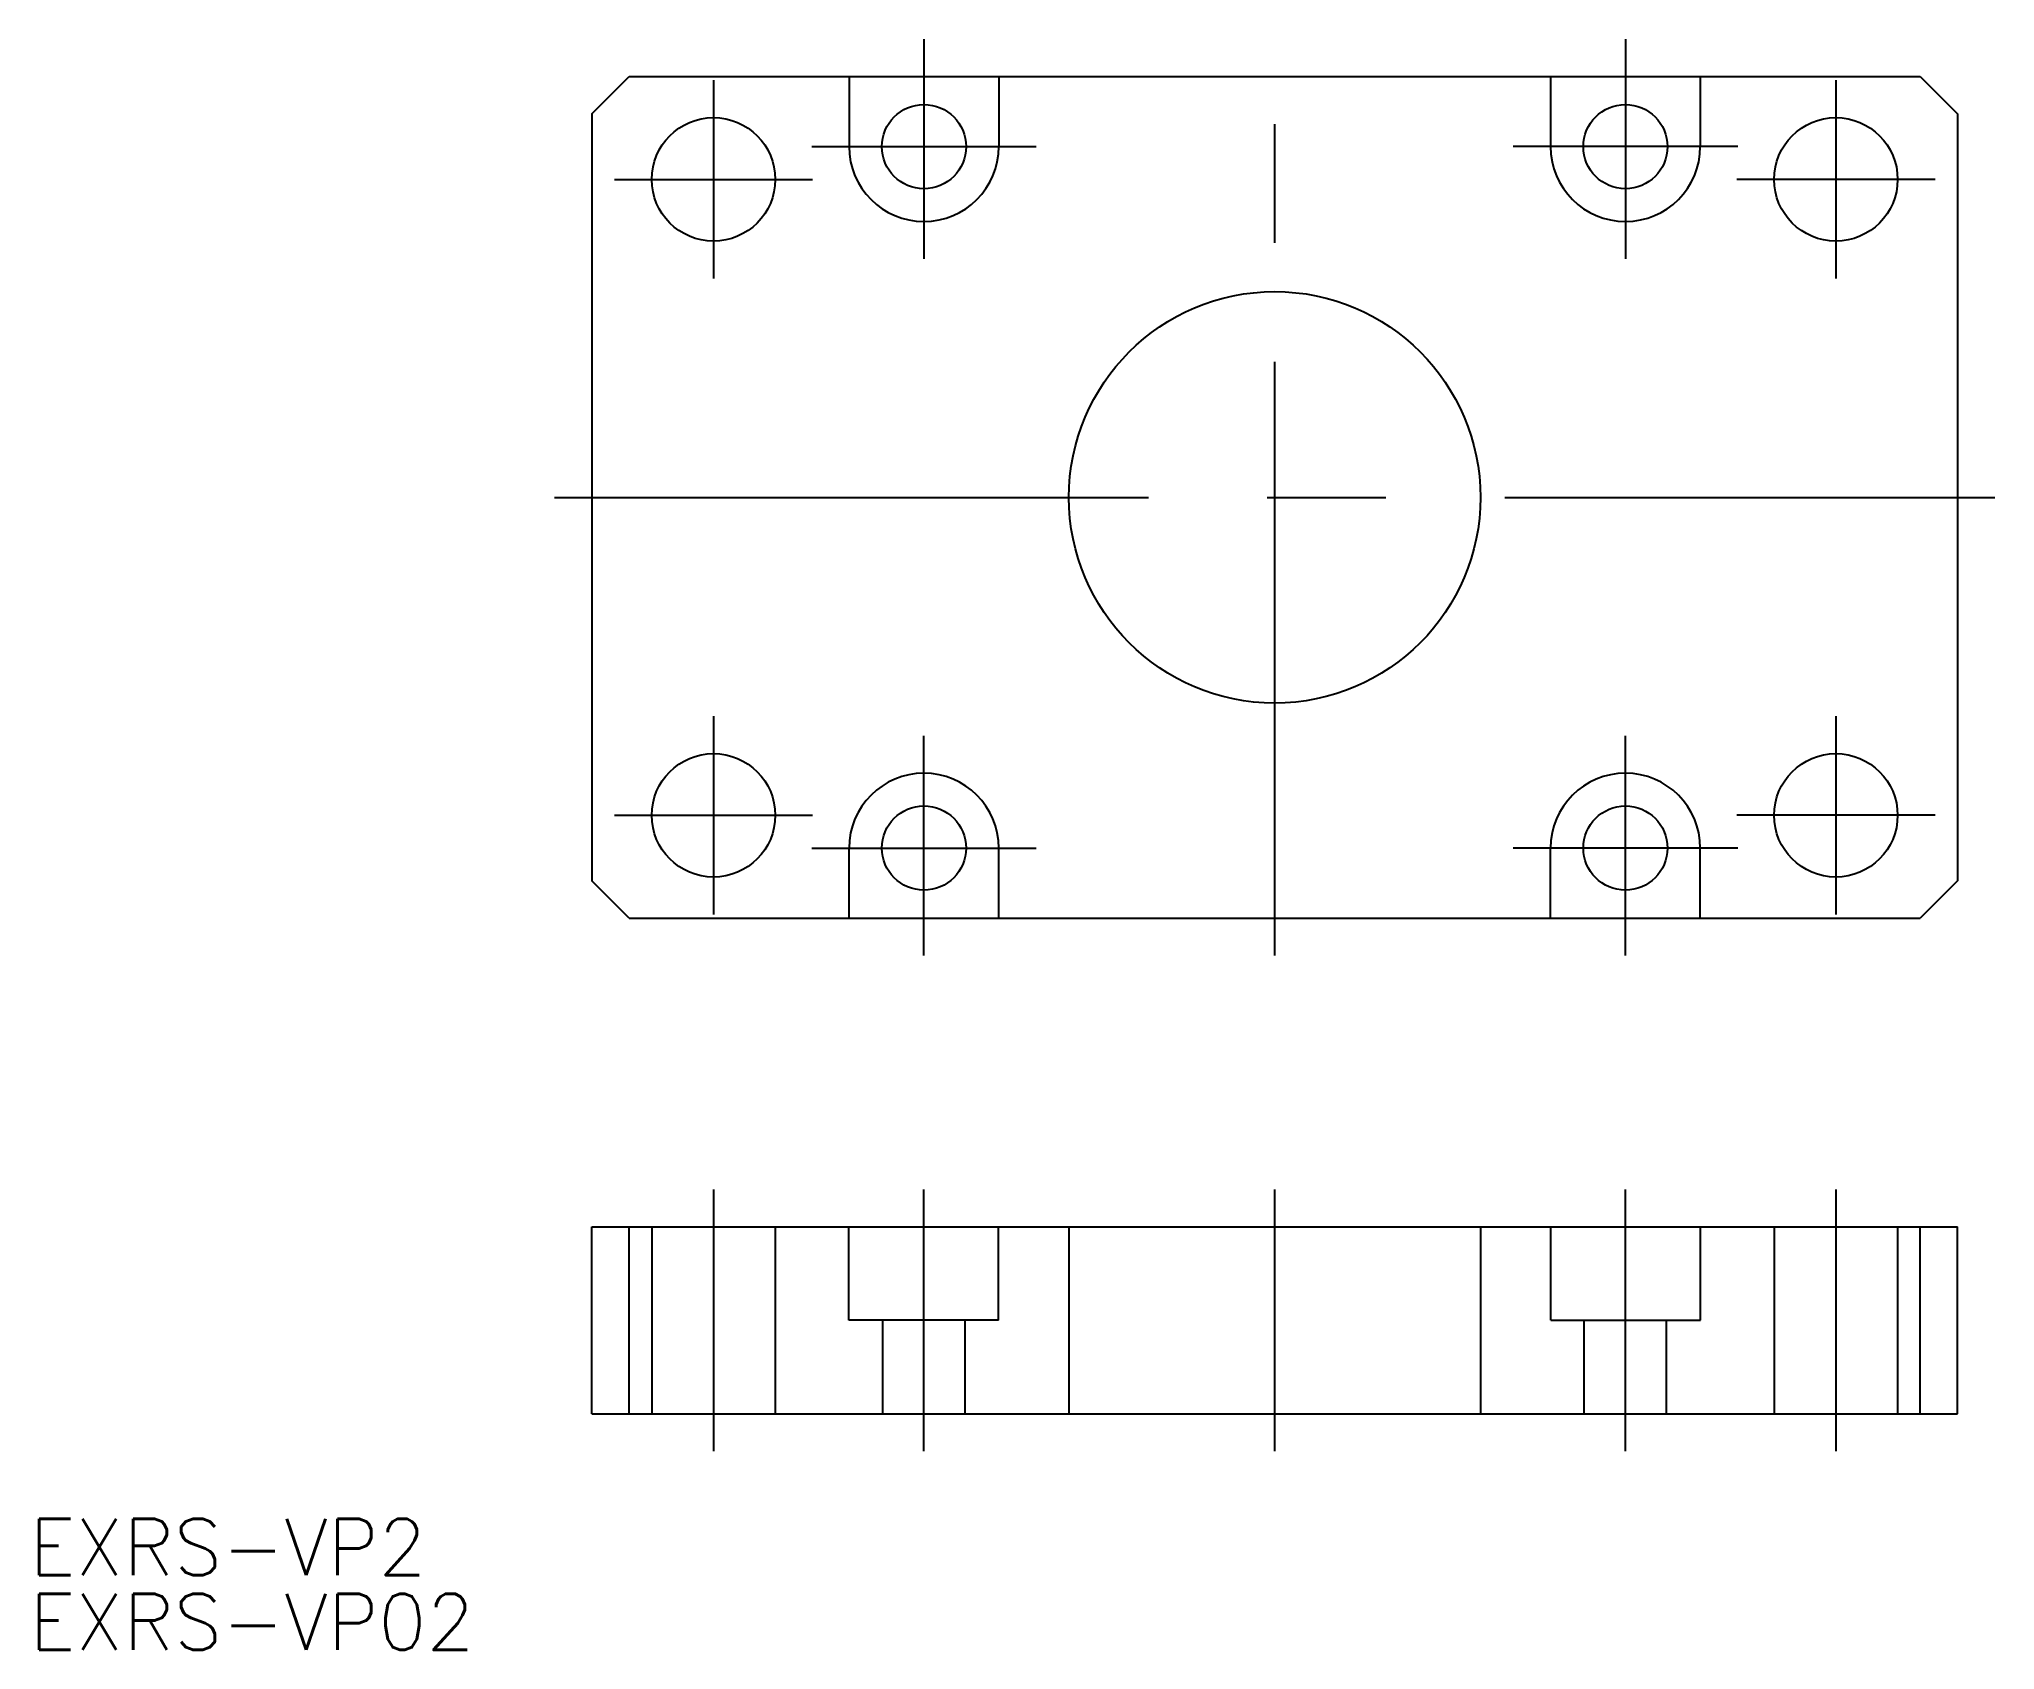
# Model space of a CAD drawing. Extents: x -66 to 39, y -62 to 24.
import ezdxf

# ---------------------------------------------------------------- set-up
doc = ezdxf.new("R2010")
doc.units = 0
doc.linetypes.add('CENTER', pattern=[50.8, 31.75, -6.35, 6.35, -6.35])
doc.linetypes.add('DASHED', pattern=[19.05, 12.7, -6.35])
doc.layers.get('0').update_dxf_attribs({"linetype": 'CONTINUOUS'})
doc.layers.add('CENTER', color=1, linetype='CONTINUOUS')
doc.styles.get("Standard").update_dxf_attribs({"font": 'txt.shx', "height": 3, "bigfont": 'bigfont.shx'})

msp = doc.modelspace()

# ---------------------------------------------------------------- linework, layer by layer
at = {"color": 7, "linetype": 'CONTINUOUS'}
for p, q in [((-36.5, 20.5), (-34.5, 22.5)), ((-34.5, 22.5), (34.5, 22.5)), ((-22.75, 22.5), (-22.75, 18.75)), ((-14.75, 22.5), (-14.75, 18.75)), ((14.75, 22.5), (14.75, 18.75)), ((22.75, 22.5), (22.75, 18.75)), ((34.5, 22.5), (36.5, 20.5)), ((-36.5, 20.5), (-36.5, -20.5)), ((36.5, 20.5), (36.5, -20.5)), ((-22.75, -22.5), (-22.75, -18.75)), ((-14.75, -22.5), (-14.75, -18.75)), ((14.75, -22.5), (14.75, -18.75)), ((22.75, -22.5), (22.75, -18.75)), ((-34.5, -22.5), (-36.5, -20.5)), ((36.5, -20.5), (34.5, -22.5)), ((-34.5, -22.5), (34.5, -22.5)), ((-36.5, -39), (36.5, -39)), ((-36.5, -49), (-36.5, -39)), ((-34.5, -49), (-34.5, -39)), ((-22.76, -44), (-22.76, -39)), ((-14.76, -44), (-14.76, -39)), ((14.76, -44), (14.76, -39)), ((22.76, -44), (22.76, -39)), ((34.5, -49), (34.5, -39)), ((36.5, -49), (36.5, -39)), ((-14.76, -44), (-22.76, -44)), ((14.76, -44), (22.76, -44)), ((-36.5, -49), (36.5, -49))]:
    msp.add_line(p, q, dxfattribs=at)
at = {"color": 3, "linetype": 'DASHED'}
for p, q in [((-33.3, -39), (-33.3, -49)), ((-26.7, -39), (-26.7, -49)), ((-11, -39), (-11, -49)), ((11, -39), (11, -49)), ((26.7, -39), (26.7, -49)), ((33.3, -39), (33.3, -49)), ((-20.95, -49), (-20.95, -44)), ((-16.55, -49), (-16.55, -44)), ((16.55, -49), (16.55, -44)), ((20.95, -49), (20.95, -44))]:
    msp.add_line(p, q, dxfattribs=at)
at = {"color": 7, "linetype": 'CONTINUOUS'}
for centre, radius in [((-18.75, 18.75), 2.25), ((18.75, 18.75), 2.25), ((-30, 17), 3.3), ((30, 17), 3.3), ((0, 0), 11), ((-30, -17), 3.3), ((30, -17), 3.3), ((-18.75, -18.75), 2.25), ((18.75, -18.75), 2.25)]:
    msp.add_circle(centre, radius, dxfattribs=at)
for centre, start, end in [((-18.75, 18.75), 180, 0), ((18.75, 18.75), 180, 0), ((-18.75, -18.75), 0, 180), ((18.75, -18.75), 0, 180)]:
    msp.add_arc(centre, 4, start, end, dxfattribs=at)
at = {"layer": 'CENTER', "color": 1, "linetype": 'CENTER'}
for p, q in [((-18.75, 24.5), (-18.75, 12.75)), ((0, -24.5), (0, 24.5)), ((18.75, 24.5), (18.75, 12.75)), ((-30, 22.3), (-30, 11.7)), ((30, 22.3), (30, 11.7)), ((-24.75, 18.75), (-12.75, 18.75)), ((24.75, 18.75), (12.75, 18.75)), ((-35.3, 17), (-24.7, 17)), ((35.3, 17), (24.7, 17)), ((-38.5, 0), (38.5, 0)), ((-30, -11.7), (-30, -22.3)), ((30, -11.7), (30, -22.3)), ((-18.75, -24.5), (-18.75, -12.75)), ((18.75, -24.5), (18.75, -12.75)), ((-35.3, -17), (-24.7, -17)), ((35.3, -17), (24.7, -17)), ((-24.75, -18.75), (-12.75, -18.75)), ((24.75, -18.75), (12.75, -18.75)), ((-30, -37), (-30, -51)), ((-18.75, -51), (-18.75, -37)), ((0, -51), (0, -37)), ((18.75, -51), (18.75, -37)), ((30, -37), (30, -51))]:
    msp.add_line(p, q, dxfattribs=at)

# ---------------------------------------------------------------- texts
at = {"color": 7, "linetype": 'CONTINUOUS'}
for s, p in [('EXRS-VP2', (-66.56, -57.62)), ('EXRS-VP02', (-66.56, -61.62))]:
    msp.add_text(s, height=3, dxfattribs=at).set_placement(p)

doc.saveas('drawing.dxf')
